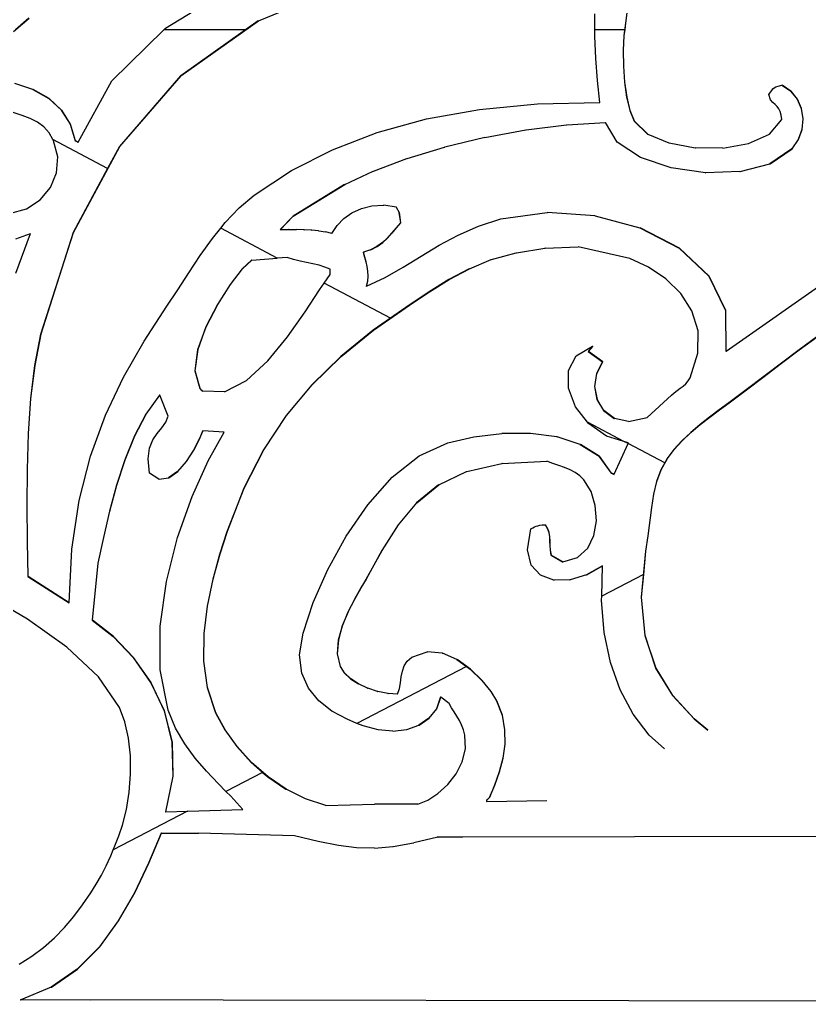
# Model space of a CAD drawing. Header units: inches. Extents: x 1397 to 20304, y -27267 to -746.
# Drawn here: x 17259.59 to 17268.33, y -23858.77 to -23847.91 of the extents above; entities that cross this region are included whole.
import ezdxf

# ---------------------------------------------------------------- set-up
doc = ezdxf.new("R2010")
doc.units = ezdxf.units.IN
doc.header["$LTSCALE"] = 17
doc.header["$MEASUREMENT"] = 0
doc.layers.add('25 BOT BAR', color=12, linetype='Continuous', lineweight=25)

# ---------------------------------------------------------------- blocks, each defined once
blk = doc.blocks.new('A$C261f3448')
for p, q in [((21.621, 13.753), (22.393, 14.227)), ((22.652, 13.836), (23.704, 14.271)), ((26.373, 13.737), (26.372, 13.914)), ((26.727, 13.925), (26.711, 13.811)), ((26.714, 13.811), (26.731, 13.925)), ((19.943, 13.718), (20.115, 13.866)), ((20.112, 13.866), (19.962, 13.737)), ((21.794, 13.228), (22.652, 13.836)), ((22.649, 13.836), (22.509, 13.737)), ((22.649, 13.836), (22.652, 13.836)), ((26.697, 13.672), (26.714, 13.811)), ((26.711, 13.811), (26.702, 13.737)), ((26.711, 13.811), (26.714, 13.811)), ((21.029, 13.172), (21.604, 13.737)), ((21.604, 13.737), (21.621, 13.753)), ((22.509, 13.737), (21.604, 13.737)), ((22.509, 13.737), (21.791, 13.228)), ((26.702, 13.737), (26.373, 13.737)), ((26.373, 13.668), (26.373, 13.737)), ((26.702, 13.737), (26.694, 13.672)), ((26.384, 13.421), (26.373, 13.668)), ((26.694, 13.672), (26.686, 13.509)), ((26.689, 13.509), (26.697, 13.672)), ((26.694, 13.672), (26.697, 13.672)), ((26.686, 13.509), (26.689, 13.509)), ((26.686, 13.509), (26.688, 13.334)), ((26.691, 13.334), (26.689, 13.509)), ((26.402, 13.175), (26.384, 13.421)), ((26.688, 13.334), (26.691, 13.334)), ((26.688, 13.334), (26.701, 13.157)), ((26.704, 13.157), (26.691, 13.334)), ((20.157, 13.077), (19.956, 13.143)), ((20.655, 12.495), (21.029, 13.172)), ((21.791, 13.228), (21.113, 12.447)), ((21.116, 12.447), (21.794, 13.228)), ((21.791, 13.228), (21.794, 13.228)), ((26.426, 12.933), (26.402, 13.175)), ((26.701, 13.157), (26.704, 13.157)), ((26.701, 13.157), (26.724, 12.99)), ((26.727, 12.99), (26.704, 13.157)), ((20.157, 13.077), (20.16, 13.077)), ((20.157, 13.077), (20.332, 12.978)), ((20.335, 12.978), (20.16, 13.077)), ((28.297, 13.021), (28.314, 13.046)), ((28.314, 13.046), (28.328, 13.066)), ((28.328, 13.066), (28.34, 13.083)), ((28.34, 13.083), (28.355, 13.096)), ((28.355, 13.096), (28.374, 13.106)), ((28.374, 13.106), (28.401, 13.115)), ((28.401, 13.115), (28.439, 13.123)), ((28.439, 13.123), (28.442, 13.123)), ((28.439, 13.123), (28.538, 13.058)), ((28.541, 13.058), (28.442, 13.123)), ((28.538, 13.058), (28.61, 12.97)), ((28.538, 13.058), (28.541, 13.058)), ((28.613, 12.97), (28.541, 13.058)), ((20.332, 12.978), (20.471, 12.849)), ((20.332, 12.978), (20.335, 12.978)), ((20.474, 12.849), (20.335, 12.978)), ((25.736, 12.918), (26.426, 12.933)), ((26.724, 12.99), (26.727, 12.99)), ((26.724, 12.99), (26.759, 12.843)), ((26.762, 12.843), (26.727, 12.99)), ((28.313, 12.962), (28.297, 13.021)), ((28.341, 12.934), (28.313, 12.962)), ((28.366, 12.911), (28.341, 12.934)), ((28.61, 12.97), (28.655, 12.866)), ((28.61, 12.97), (28.613, 12.97)), ((28.658, 12.866), (28.613, 12.97)), ((20.037, 12.79), (19.938, 12.823)), ((20.471, 12.849), (20.57, 12.692)), ((20.471, 12.849), (20.474, 12.849)), ((20.573, 12.692), (20.474, 12.849)), ((24.508, 12.751), (25.097, 12.857)), ((25.097, 12.857), (25.736, 12.918)), ((26.759, 12.843), (26.762, 12.843)), ((26.759, 12.843), (26.806, 12.728)), ((26.809, 12.728), (26.762, 12.843)), ((28.389, 12.889), (28.366, 12.911)), ((28.408, 12.864), (28.389, 12.889)), ((28.423, 12.834), (28.408, 12.864)), ((28.433, 12.794), (28.423, 12.834)), ((28.655, 12.866), (28.658, 12.866)), ((28.655, 12.866), (28.672, 12.752)), ((28.675, 12.752), (28.658, 12.866)), ((20.126, 12.756), (20.037, 12.79)), ((20.206, 12.715), (20.126, 12.756)), ((20.276, 12.664), (20.206, 12.715)), ((23.965, 12.602), (24.508, 12.751)), ((26.062, 12.687), (26.489, 12.713)), ((26.618, 12.495), (26.489, 12.713)), ((26.806, 12.728), (26.954, 12.584)), ((26.806, 12.728), (26.809, 12.728)), ((26.957, 12.584), (26.809, 12.728)), ((28.302, 12.581), (28.439, 12.743)), ((28.439, 12.743), (28.433, 12.794)), ((28.672, 12.752), (28.66, 12.636)), ((28.663, 12.636), (28.675, 12.752)), ((28.672, 12.752), (28.675, 12.752)), ((20.335, 12.596), (20.276, 12.664)), ((20.377, 12.522), (20.335, 12.596)), ((20.57, 12.692), (20.573, 12.692)), ((20.57, 12.692), (20.623, 12.508)), ((20.626, 12.508), (20.573, 12.692)), ((23.469, 12.411), (23.965, 12.602)), ((25.156, 12.546), (25.608, 12.63)), ((25.608, 12.63), (25.611, 12.63)), ((25.611, 12.63), (26.059, 12.687)), ((26.059, 12.687), (26.062, 12.687)), ((28.66, 12.636), (28.62, 12.523)), ((28.623, 12.523), (28.663, 12.636)), ((28.66, 12.636), (28.663, 12.636)), ((20.982, 12.203), (20.377, 12.522)), ((20.385, 12.508), (20.377, 12.522)), ((20.43, 12.332), (20.385, 12.508)), ((20.623, 12.508), (20.626, 12.508)), ((20.655, 12.495), (20.626, 12.508)), ((20.626, 12.508), (20.654, 12.494)), ((20.654, 12.494), (20.655, 12.495)), ((25.153, 12.546), (24.713, 12.439)), ((25.153, 12.546), (25.156, 12.546)), ((26.875, 12.325), (26.618, 12.495)), ((26.954, 12.584), (26.957, 12.584)), ((26.957, 12.584), (27.191, 12.485)), ((27.191, 12.485), (27.194, 12.485)), ((27.194, 12.485), (27.481, 12.432)), ((28.072, 12.478), (28.302, 12.581)), ((28.62, 12.523), (28.55, 12.421)), ((28.553, 12.421), (28.623, 12.523)), ((28.62, 12.523), (28.623, 12.523)), ((20.604, 11.494), (21.116, 12.447)), ((21.113, 12.447), (20.982, 12.203)), ((21.113, 12.447), (21.116, 12.447)), ((23.016, 12.179), (23.469, 12.411)), ((24.296, 12.313), (24.71, 12.439)), ((24.71, 12.439), (24.713, 12.439)), ((27.481, 12.432), (27.484, 12.432)), ((27.787, 12.429), (27.484, 12.432)), ((27.787, 12.429), (28.072, 12.478)), ((28.55, 12.421), (28.307, 12.256)), ((28.31, 12.256), (28.553, 12.421)), ((28.55, 12.421), (28.553, 12.421)), ((20.416, 12.156), (20.43, 12.332)), ((23.922, 12.174), (24.293, 12.313)), ((24.293, 12.313), (24.296, 12.313)), ((27.215, 12.21), (26.875, 12.325)), ((20.982, 12.203), (20.601, 11.494)), ((22.604, 11.908), (23.016, 12.179)), ((23.606, 12.025), (23.919, 12.174)), ((23.919, 12.174), (23.922, 12.174)), ((27.597, 12.156), (27.215, 12.21)), ((27.975, 12.17), (27.6, 12.156)), ((27.975, 12.17), (27.978, 12.17)), ((27.978, 12.17), (28.307, 12.256)), ((28.307, 12.256), (28.31, 12.256)), ((20.349, 11.994), (20.416, 12.156)), ((27.597, 12.156), (27.6, 12.156)), ((20.236, 11.858), (20.349, 11.994)), ((23.603, 12.025), (23.033, 11.674)), ((23.036, 11.674), (23.606, 12.025)), ((23.603, 12.025), (23.606, 12.025)), ((20.084, 11.758), (20.236, 11.858)), ((22.438, 11.767), (22.604, 11.908)), ((19.899, 11.707), (20.084, 11.758)), ((22.284, 11.606), (22.438, 11.767)), ((23.685, 11.713), (23.789, 11.761)), ((23.789, 11.761), (23.905, 11.79)), ((23.905, 11.79), (24.034, 11.796)), ((24.034, 11.796), (24.037, 11.796)), ((24.174, 11.777), (24.037, 11.796)), ((24.174, 11.777), (24.177, 11.777)), ((24.174, 11.777), (24.206, 11.718)), ((24.209, 11.718), (24.177, 11.777)), ((23.033, 11.674), (22.89, 11.528)), ((22.893, 11.528), (23.036, 11.674)), ((23.033, 11.674), (23.036, 11.674)), ((23.52, 11.572), (23.595, 11.649)), ((23.595, 11.649), (23.685, 11.713)), ((24.206, 11.718), (24.209, 11.718)), ((24.206, 11.718), (24.222, 11.601)), ((24.225, 11.601), (24.209, 11.718)), ((25.084, 11.566), (25.332, 11.645)), ((25.332, 11.645), (25.846, 11.715)), ((25.846, 11.715), (25.849, 11.715)), ((26.372, 11.679), (25.849, 11.715)), ((26.372, 11.679), (26.375, 11.679)), ((26.375, 11.679), (26.871, 11.546)), ((22.142, 11.429), (22.233, 11.542)), ((22.233, 11.542), (22.284, 11.606)), ((22.857, 11.212), (22.233, 11.542)), ((22.89, 11.528), (22.893, 11.528)), ((22.893, 11.528), (22.98, 11.528)), ((22.98, 11.528), (22.983, 11.528)), ((22.983, 11.528), (22.981, 11.528)), ((22.983, 11.528), (23.068, 11.528)), ((23.068, 11.528), (23.071, 11.528)), ((23.154, 11.525), (23.071, 11.528)), ((23.154, 11.525), (23.157, 11.525)), ((23.237, 11.521), (23.157, 11.525)), ((23.237, 11.521), (23.24, 11.521)), ((23.316, 11.513), (23.24, 11.521)), ((23.316, 11.513), (23.319, 11.513)), ((23.319, 11.513), (23.391, 11.501)), ((23.461, 11.484), (23.52, 11.572)), ((24.173, 11.545), (24.125, 11.489)), ((24.128, 11.489), (24.176, 11.545)), ((24.222, 11.601), (24.173, 11.545)), ((24.173, 11.545), (24.176, 11.545)), ((24.176, 11.545), (24.225, 11.601)), ((24.222, 11.601), (24.225, 11.601)), ((24.859, 11.467), (25.084, 11.566)), ((26.871, 11.546), (27.304, 11.321)), ((26.871, 11.546), (26.874, 11.546)), ((27.307, 11.321), (26.874, 11.546)), ((19.967, 11.427), (20.131, 11.483)), ((19.969, 11.044), (20.131, 11.483)), ((20.131, 11.483), (20.131, 11.484)), ((20.601, 11.494), (20.242, 10.371)), ((20.245, 10.371), (20.604, 11.494)), ((20.601, 11.494), (20.604, 11.494)), ((22.008, 11.242), (22.142, 11.429)), ((23.391, 11.501), (23.394, 11.501)), ((23.461, 11.484), (23.394, 11.501)), ((24.076, 11.434), (24.022, 11.383)), ((24.025, 11.383), (24.079, 11.434)), ((24.125, 11.489), (24.076, 11.434)), ((24.076, 11.434), (24.079, 11.434)), ((24.079, 11.434), (24.128, 11.489)), ((24.125, 11.489), (24.128, 11.489)), ((24.649, 11.354), (24.859, 11.467)), ((23.892, 11.304), (23.813, 11.279)), ((23.962, 11.339), (23.892, 11.304)), ((23.892, 11.304), (23.895, 11.304)), ((23.895, 11.304), (23.965, 11.339)), ((24.022, 11.383), (23.962, 11.339)), ((23.962, 11.339), (23.965, 11.339)), ((23.965, 11.339), (24.025, 11.383)), ((24.022, 11.383), (24.025, 11.383)), ((24.449, 11.234), (24.649, 11.354)), ((25.504, 11.272), (25.817, 11.321)), ((25.821, 11.321), (25.817, 11.321)), ((25.821, 11.321), (26.188, 11.337)), ((26.759, 11.206), (26.188, 11.337)), ((27.304, 11.321), (27.307, 11.321)), ((27.304, 11.321), (27.633, 11.014)), ((27.636, 11.014), (27.307, 11.321)), ((21.881, 11.051), (22.008, 11.242)), ((22.573, 11.191), (22.472, 11.092)), ((22.475, 11.092), (22.576, 11.191)), ((22.576, 11.191), (22.573, 11.191)), ((22.576, 11.191), (22.857, 11.212)), ((22.97, 11.22), (22.857, 11.212)), ((23.04, 11.197), (22.97, 11.22)), ((23.112, 11.179), (23.04, 11.197)), ((23.81, 11.279), (23.813, 11.279)), ((23.81, 11.279), (23.824, 11.224)), ((23.827, 11.224), (23.813, 11.279)), ((23.824, 11.224), (23.827, 11.224)), ((23.824, 11.224), (23.838, 11.171)), ((23.841, 11.171), (23.827, 11.224)), ((24.252, 11.113), (24.449, 11.234)), ((24.985, 11.094), (25.226, 11.195)), ((25.226, 11.195), (25.229, 11.195)), ((25.229, 11.195), (25.501, 11.272)), ((25.501, 11.272), (25.504, 11.272)), ((26.964, 11.112), (26.759, 11.206)), ((22.472, 11.092), (22.339, 10.921)), ((22.343, 10.921), (22.475, 11.092)), ((22.472, 11.092), (22.475, 11.092)), ((23.184, 11.164), (23.112, 11.179)), ((23.254, 11.149), (23.184, 11.164)), ((23.321, 11.133), (23.254, 11.149)), ((23.385, 11.113), (23.321, 11.133)), ((23.445, 11.088), (23.385, 11.113)), ((23.445, 11.03), (23.445, 11.088)), ((23.838, 11.171), (23.841, 11.171)), ((23.838, 11.171), (23.85, 11.119)), ((23.853, 11.119), (23.841, 11.171)), ((23.85, 11.119), (23.858, 11.066)), ((23.85, 11.119), (23.853, 11.119)), ((23.861, 11.066), (23.853, 11.119)), ((24.051, 10.999), (24.252, 11.113)), ((24.982, 11.094), (24.756, 10.974)), ((24.759, 10.974), (24.985, 11.094)), ((24.982, 11.094), (24.985, 11.094)), ((27.156, 10.983), (26.964, 11.112)), ((21.758, 10.862), (21.881, 11.051)), ((23.379, 10.936), (23.445, 11.03)), ((23.845, 10.9), (24.051, 10.999)), ((23.861, 11.012), (23.856, 10.957)), ((23.858, 11.066), (23.861, 11.012)), ((23.858, 11.066), (23.861, 11.066)), ((23.859, 10.957), (23.864, 11.012)), ((23.864, 11.012), (23.861, 11.066)), ((23.861, 11.012), (23.864, 11.012)), ((24.756, 10.974), (24.539, 10.839)), ((24.542, 10.839), (24.759, 10.974)), ((24.756, 10.974), (24.759, 10.974)), ((27.322, 10.821), (27.156, 10.983)), ((27.633, 11.014), (27.818, 10.631)), ((27.633, 11.014), (27.636, 11.014)), ((27.821, 10.631), (27.636, 11.014)), ((27.824, 10.183), (29.074, 11.059)), ((21.637, 10.679), (21.758, 10.862)), ((22.339, 10.921), (22.197, 10.7)), ((22.2, 10.7), (22.343, 10.921)), ((22.339, 10.921), (22.343, 10.921)), ((23.166, 10.618), (23.326, 10.861)), ((23.326, 10.861), (23.379, 10.936)), ((24.111, 10.549), (23.379, 10.936)), ((23.856, 10.957), (23.841, 10.898)), ((23.841, 10.898), (23.845, 10.9)), ((23.845, 10.9), (23.859, 10.957)), ((23.856, 10.957), (23.859, 10.957)), ((24.539, 10.839), (24.317, 10.693)), ((24.32, 10.693), (24.542, 10.839)), ((24.539, 10.839), (24.542, 10.839)), ((27.446, 10.629), (27.322, 10.821)), ((21.388, 10.294), (21.637, 10.679)), ((22.197, 10.7), (22.069, 10.452)), ((22.072, 10.452), (22.2, 10.7)), ((22.197, 10.7), (22.2, 10.7)), ((23.923, 10.416), (24.32, 10.693)), ((24.317, 10.693), (24.111, 10.549)), ((24.317, 10.693), (24.32, 10.693)), ((22.972, 10.342), (23.166, 10.618)), ((24.111, 10.549), (23.92, 10.416)), ((27.514, 10.408), (27.446, 10.629)), ((27.818, 10.631), (27.821, 10.181)), ((27.818, 10.631), (27.821, 10.631)), ((27.824, 10.183), (27.821, 10.631)), ((22.069, 10.452), (21.979, 10.2)), ((21.982, 10.2), (22.072, 10.452)), ((22.069, 10.452), (22.072, 10.452)), ((20.242, 10.371), (20.176, 10.026)), ((20.179, 10.026), (20.245, 10.371)), ((20.242, 10.371), (20.245, 10.371)), ((22.753, 10.075), (22.972, 10.342)), ((23.92, 10.416), (23.563, 10.125)), ((23.566, 10.125), (23.923, 10.416)), ((23.92, 10.416), (23.923, 10.416)), ((27.512, 10.16), (27.514, 10.408)), ((28.827, 10.341), (28.63, 10.196)), ((28.633, 10.196), (28.83, 10.341)), ((21.16, 9.896), (21.388, 10.294)), ((26.165, 10.133), (26.346, 10.239)), ((26.344, 10.236), (26.299, 10.181)), ((26.302, 10.181), (26.35, 10.239)), ((26.35, 10.239), (26.344, 10.236)), ((26.346, 10.239), (26.344, 10.236)), ((26.346, 10.239), (26.35, 10.239)), ((21.979, 10.2), (21.948, 9.965)), ((21.951, 9.965), (21.982, 10.2)), ((21.979, 10.2), (21.982, 10.2)), ((23.563, 10.125), (23.242, 9.812)), ((23.245, 9.812), (23.566, 10.125)), ((23.563, 10.125), (23.566, 10.125)), ((26.08, 9.969), (26.165, 10.133)), ((26.299, 10.181), (26.302, 10.181)), ((26.299, 10.181), (26.457, 10.064)), ((26.461, 10.064), (26.302, 10.181)), ((27.425, 9.888), (27.512, 10.16)), ((27.821, 10.181), (27.824, 10.183)), ((28.63, 10.196), (28.435, 10.049)), ((28.438, 10.049), (28.633, 10.196)), ((28.63, 10.196), (28.633, 10.196)), ((20.176, 10.026), (20.131, 9.658)), ((20.134, 9.658), (20.179, 10.026)), ((20.176, 10.026), (20.179, 10.026)), ((22.519, 9.858), (22.753, 10.075)), ((26.457, 10.064), (26.39, 9.936)), ((26.393, 9.936), (26.461, 10.064)), ((26.457, 10.064), (26.461, 10.064)), ((28.435, 10.049), (28.241, 9.902)), ((28.244, 9.902), (28.438, 10.049)), ((28.435, 10.049), (28.438, 10.049)), ((20.959, 9.475), (21.16, 9.896)), ((21.948, 9.965), (21.951, 9.965)), ((21.948, 9.965), (22.002, 9.771)), ((22.005, 9.771), (21.951, 9.965)), ((26.081, 9.772), (26.08, 9.969)), ((26.39, 9.936), (26.369, 9.792)), ((26.372, 9.792), (26.393, 9.936)), ((26.39, 9.936), (26.393, 9.936)), ((27.404, 9.854), (27.425, 9.888)), ((28.241, 9.902), (28.047, 9.755)), ((28.05, 9.755), (28.244, 9.902)), ((28.241, 9.902), (28.244, 9.902)), ((22.002, 9.771), (22.009, 9.762)), ((22.002, 9.771), (22.005, 9.771)), ((22.012, 9.762), (22.005, 9.771)), ((22.276, 9.733), (22.519, 9.858)), ((23.242, 9.812), (22.958, 9.47)), ((22.961, 9.47), (23.245, 9.812)), ((23.242, 9.812), (23.245, 9.812)), ((26.158, 9.568), (26.081, 9.772)), ((26.369, 9.792), (26.372, 9.792)), ((26.369, 9.792), (26.396, 9.649)), ((26.399, 9.649), (26.372, 9.792)), ((27.282, 9.748), (27.315, 9.772)), ((27.315, 9.772), (27.348, 9.796)), ((27.348, 9.796), (27.378, 9.823)), ((27.378, 9.823), (27.404, 9.854)), ((21.558, 9.698), (21.407, 9.488)), ((21.41, 9.488), (21.559, 9.695)), ((21.559, 9.695), (21.558, 9.698)), ((21.653, 9.464), (21.559, 9.695)), ((22.009, 9.762), (22.012, 9.762)), ((22.009, 9.762), (22.013, 9.757)), ((22.016, 9.757), (22.012, 9.762)), ((22.013, 9.757), (22.018, 9.752)), ((22.013, 9.757), (22.016, 9.757)), ((22.021, 9.752), (22.016, 9.757)), ((22.018, 9.752), (22.021, 9.752)), ((22.018, 9.752), (22.023, 9.748)), ((22.027, 9.748), (22.021, 9.752)), ((22.023, 9.748), (22.027, 9.748)), ((22.023, 9.748), (22.034, 9.742)), ((22.037, 9.742), (22.027, 9.748)), ((22.034, 9.742), (22.037, 9.742)), ((22.276, 9.733), (22.037, 9.742)), ((26.949, 9.449), (27.219, 9.698)), ((27.219, 9.698), (27.249, 9.723)), ((27.249, 9.723), (27.282, 9.748)), ((28.047, 9.755), (27.853, 9.61)), ((27.856, 9.61), (28.05, 9.755)), ((28.047, 9.755), (28.05, 9.755)), ((20.131, 9.658), (20.105, 9.272)), ((20.108, 9.272), (20.134, 9.658)), ((20.131, 9.658), (20.134, 9.658)), ((26.289, 9.399), (26.158, 9.568)), ((26.396, 9.649), (26.468, 9.525)), ((26.396, 9.649), (26.399, 9.649)), ((26.471, 9.525), (26.399, 9.649)), ((27.853, 9.61), (27.748, 9.533)), ((27.751, 9.533), (27.856, 9.61)), ((27.853, 9.61), (27.856, 9.61)), ((20.792, 9.023), (20.959, 9.475)), ((21.407, 9.488), (21.279, 9.247)), ((21.282, 9.247), (21.41, 9.488)), ((21.41, 9.488), (21.407, 9.488)), ((21.627, 9.396), (21.653, 9.464)), ((22.958, 9.47), (22.707, 9.091)), ((22.71, 9.091), (22.961, 9.47)), ((22.958, 9.47), (22.961, 9.47)), ((26.468, 9.525), (26.471, 9.525)), ((26.468, 9.525), (26.585, 9.439)), ((26.588, 9.439), (26.471, 9.525)), ((26.745, 9.407), (26.949, 9.449)), ((27.641, 9.454), (27.535, 9.371)), ((27.538, 9.371), (27.644, 9.454)), ((27.748, 9.533), (27.641, 9.454)), ((27.641, 9.454), (27.644, 9.454)), ((27.644, 9.454), (27.751, 9.533)), ((27.748, 9.533), (27.751, 9.533)), ((21.583, 9.336), (21.627, 9.396)), ((26.301, 9.383), (26.289, 9.399)), ((26.693, 9.185), (26.289, 9.399)), ((26.5, 9.242), (26.301, 9.383)), ((26.585, 9.439), (26.588, 9.439)), ((26.745, 9.407), (26.588, 9.439)), ((27.535, 9.371), (27.432, 9.284)), ((27.435, 9.284), (27.538, 9.371)), ((27.535, 9.371), (27.538, 9.371)), ((20.105, 9.272), (20.093, 8.876)), ((20.096, 8.876), (20.108, 9.272)), ((20.105, 9.272), (20.108, 9.272)), ((21.279, 9.247), (21.172, 8.983)), ((21.175, 8.983), (21.282, 9.247)), ((21.279, 9.247), (21.282, 9.247)), ((21.484, 9.202), (21.532, 9.274)), ((21.532, 9.274), (21.583, 9.336)), ((22.034, 9.303), (21.994, 9.209)), ((21.997, 9.209), (22.037, 9.302)), ((22.037, 9.302), (22.034, 9.303)), ((22.272, 9.288), (22.037, 9.302)), ((22.093, 8.971), (22.272, 9.288)), ((24.745, 9.171), (25.034, 9.236)), ((25.034, 9.236), (25.344, 9.271)), ((25.659, 9.273), (25.344, 9.271)), ((25.951, 9.235), (25.659, 9.273)), ((25.951, 9.235), (25.954, 9.235)), ((26.211, 9.152), (25.954, 9.235)), ((26.693, 9.185), (26.5, 9.242)), ((27.432, 9.284), (27.335, 9.193)), ((27.338, 9.193), (27.435, 9.284)), ((27.432, 9.284), (27.435, 9.284)), ((21.447, 9.11), (21.484, 9.202)), ((21.994, 9.209), (21.932, 9.088)), ((21.935, 9.088), (21.997, 9.209)), ((21.994, 9.209), (21.997, 9.209)), ((24.428, 9.025), (24.745, 9.171)), ((26.211, 9.152), (26.214, 9.152)), ((26.211, 9.152), (26.418, 9.02)), ((26.421, 9.02), (26.214, 9.152)), ((26.585, 8.821), (26.739, 9.161)), ((26.743, 9.171), (26.693, 9.185)), ((26.739, 9.161), (26.693, 9.185)), ((26.739, 9.161), (26.743, 9.171)), ((27.144, 8.947), (26.739, 9.161)), ((27.335, 9.193), (27.247, 9.097)), ((27.25, 9.097), (27.338, 9.193)), ((27.335, 9.193), (27.338, 9.193)), ((20.666, 8.532), (20.792, 9.023)), ((21.431, 8.991), (21.447, 9.11)), ((21.932, 9.088), (21.851, 8.963)), ((21.854, 8.963), (21.935, 9.088)), ((21.932, 9.088), (21.935, 9.088)), ((22.707, 9.091), (22.49, 8.667)), ((22.493, 8.667), (22.71, 9.091)), ((22.707, 9.091), (22.71, 9.091)), ((24.131, 8.788), (24.428, 9.025)), ((26.418, 9.02), (26.421, 9.02)), ((26.418, 9.02), (26.553, 8.834)), ((26.556, 8.834), (26.421, 9.02)), ((27.247, 9.097), (27.171, 8.995)), ((27.174, 8.995), (27.25, 9.097)), ((27.247, 9.097), (27.25, 9.097)), ((21.172, 8.983), (21.082, 8.702)), ((21.085, 8.702), (21.175, 8.983)), ((21.172, 8.983), (21.175, 8.983)), ((21.447, 8.834), (21.431, 8.991)), ((21.851, 8.963), (21.757, 8.853)), ((21.76, 8.853), (21.854, 8.963)), ((21.851, 8.963), (21.854, 8.963)), ((21.916, 8.575), (22.093, 8.971)), ((24.954, 8.851), (25.343, 8.94)), ((25.346, 8.94), (25.343, 8.94)), ((25.346, 8.94), (25.839, 8.966)), ((25.906, 8.941), (25.839, 8.966)), ((25.972, 8.918), (25.906, 8.941)), ((26.036, 8.895), (25.972, 8.918)), ((27.144, 8.947), (27.103, 8.872)), ((27.106, 8.872), (27.174, 8.995)), ((27.171, 8.995), (27.144, 8.947)), ((27.171, 8.995), (27.174, 8.995)), ((20.093, 8.876), (20.09, 8.476)), ((20.093, 8.876), (20.096, 8.876)), ((20.093, 8.476), (20.096, 8.876)), ((21.55, 8.767), (21.447, 8.834)), ((21.757, 8.853), (21.655, 8.781)), ((21.658, 8.781), (21.76, 8.853)), ((21.757, 8.853), (21.76, 8.853)), ((24.646, 8.703), (24.951, 8.851)), ((24.951, 8.851), (24.954, 8.851)), ((26.098, 8.87), (26.036, 8.895)), ((26.154, 8.841), (26.098, 8.87)), ((26.206, 8.805), (26.154, 8.841)), ((26.251, 8.761), (26.206, 8.805)), ((26.553, 8.834), (26.556, 8.834)), ((26.585, 8.821), (26.556, 8.834)), ((26.556, 8.834), (26.584, 8.819)), ((26.584, 8.819), (26.585, 8.821)), ((27.103, 8.872), (27.055, 8.74)), ((27.058, 8.74), (27.106, 8.872)), ((27.103, 8.872), (27.106, 8.872)), ((21.082, 8.702), (21.005, 8.413)), ((21.008, 8.413), (21.085, 8.702)), ((21.082, 8.702), (21.085, 8.702)), ((21.55, 8.767), (21.553, 8.767)), ((21.553, 8.767), (21.655, 8.781)), ((21.655, 8.781), (21.658, 8.781)), ((23.86, 8.485), (24.131, 8.788)), ((24.643, 8.703), (24.398, 8.505)), ((24.401, 8.505), (24.646, 8.703)), ((24.643, 8.703), (24.646, 8.703)), ((26.33, 8.632), (26.251, 8.761)), ((27.055, 8.74), (27.022, 8.601)), ((27.025, 8.601), (27.058, 8.74)), ((27.055, 8.74), (27.058, 8.74)), ((22.49, 8.667), (22.303, 8.19)), ((22.306, 8.19), (22.493, 8.667)), ((22.49, 8.667), (22.493, 8.667)), ((26.377, 8.475), (26.33, 8.632)), ((27.022, 8.601), (26.998, 8.455)), ((27.002, 8.455), (27.025, 8.601)), ((27.022, 8.601), (27.025, 8.601)), ((20.09, 8.476), (20.093, 8.476)), ((20.09, 8.476), (20.094, 8.079)), ((20.097, 8.079), (20.093, 8.476)), ((20.586, 7.994), (20.666, 8.532)), ((21.757, 8.122), (21.916, 8.575)), ((23.621, 8.138), (23.86, 8.485)), ((24.398, 8.505), (24.196, 8.261)), ((24.199, 8.261), (24.401, 8.505)), ((24.398, 8.505), (24.401, 8.505)), ((26.389, 8.306), (26.377, 8.475)), ((21.005, 8.413), (20.937, 8.123)), ((20.94, 8.123), (21.008, 8.413)), ((21.005, 8.413), (21.008, 8.413)), ((26.998, 8.455), (26.959, 8.139)), ((26.962, 8.139), (27.002, 8.455)), ((26.998, 8.455), (27.002, 8.455)), ((24.196, 8.261), (24.017, 7.978)), ((24.02, 7.978), (24.199, 8.261)), ((24.196, 8.261), (24.199, 8.261)), ((25.721, 8.247), (25.74, 8.253)), ((25.74, 8.253), (25.762, 8.258)), ((25.762, 8.258), (25.789, 8.261)), ((25.789, 8.261), (25.823, 8.263)), ((25.823, 8.263), (25.826, 8.263)), ((25.823, 8.263), (25.848, 8.22)), ((25.851, 8.22), (25.826, 8.263)), ((26.362, 8.144), (26.389, 8.306)), ((22.303, 8.19), (22.222, 7.938)), ((22.225, 7.938), (22.306, 8.19)), ((22.303, 8.19), (22.306, 8.19)), ((25.627, 7.985), (25.665, 8.219)), ((25.665, 8.219), (25.685, 8.23)), ((25.685, 8.23), (25.703, 8.24)), ((25.703, 8.24), (25.721, 8.247)), ((25.848, 8.22), (25.851, 8.22)), ((25.848, 8.22), (25.862, 8.176)), ((25.865, 8.176), (25.851, 8.22)), ((25.862, 8.176), (25.869, 8.13)), ((25.862, 8.176), (25.865, 8.176)), ((25.872, 8.13), (25.865, 8.176)), ((26.293, 8.003), (26.362, 8.144)), ((20.094, 8.079), (20.097, 8.079)), ((20.094, 8.079), (20.099, 7.692)), ((20.102, 7.692), (20.097, 8.079)), ((20.937, 8.123), (20.876, 7.839)), ((20.879, 7.839), (20.94, 8.123)), ((20.937, 8.123), (20.94, 8.123)), ((21.633, 7.636), (21.757, 8.122)), ((23.418, 7.77), (23.621, 8.138)), ((25.869, 8.13), (25.872, 8.13)), ((25.869, 8.13), (25.872, 8.083)), ((25.875, 8.083), (25.872, 8.13)), ((25.872, 8.083), (25.875, 8.083)), ((25.872, 8.083), (25.874, 8.033)), ((25.877, 8.033), (25.875, 8.083)), ((26.959, 8.139), (26.933, 7.97)), ((26.936, 7.97), (26.962, 8.139)), ((26.959, 8.139), (26.962, 8.139)), ((20.559, 7.401), (20.586, 7.994)), ((22.222, 7.938), (22.146, 7.66)), ((22.149, 7.66), (22.225, 7.938)), ((22.222, 7.938), (22.225, 7.938)), ((24.017, 7.978), (23.841, 7.663)), ((23.844, 7.663), (24.02, 7.978)), ((24.017, 7.978), (24.02, 7.978)), ((25.668, 7.815), (25.627, 7.985)), ((25.874, 8.033), (25.878, 7.981)), ((25.874, 8.033), (25.877, 8.033)), ((25.881, 7.981), (25.877, 8.033)), ((25.878, 7.981), (25.887, 7.926)), ((25.878, 7.981), (25.881, 7.981)), ((25.89, 7.926), (25.881, 7.981)), ((25.887, 7.926), (26.013, 7.853)), ((25.887, 7.926), (25.89, 7.926)), ((26.016, 7.854), (25.89, 7.926)), ((26.178, 7.901), (26.293, 8.003)), ((26.887, 7.463), (26.936, 7.97)), ((26.933, 7.97), (26.908, 7.712)), ((26.933, 7.97), (26.936, 7.97)), ((20.876, 7.839), (20.813, 7.209)), ((20.816, 7.209), (20.879, 7.839)), ((20.876, 7.839), (20.879, 7.839)), ((26.013, 7.853), (26.016, 7.854)), ((26.016, 7.854), (26.178, 7.901)), ((23.257, 7.403), (23.418, 7.77)), ((25.771, 7.705), (25.668, 7.815)), ((26.457, 7.809), (26.28, 7.708)), ((26.283, 7.708), (26.457, 7.808)), ((26.448, 7.473), (26.457, 7.808)), ((26.908, 7.712), (26.448, 7.473)), ((26.457, 7.808), (26.457, 7.809)), ((26.908, 7.712), (26.884, 7.463)), ((20.099, 7.692), (20.102, 7.692)), ((20.099, 7.692), (20.559, 7.399)), ((20.559, 7.401), (20.102, 7.692)), ((21.563, 7.141), (21.633, 7.636)), ((22.146, 7.66), (22.085, 7.364)), ((22.088, 7.364), (22.149, 7.66)), ((22.146, 7.66), (22.149, 7.66)), ((23.841, 7.663), (23.785, 7.565)), ((23.788, 7.565), (23.844, 7.663)), ((23.841, 7.663), (23.844, 7.663)), ((25.919, 7.652), (25.771, 7.705)), ((25.919, 7.652), (25.922, 7.652)), ((26.095, 7.654), (25.922, 7.652)), ((26.095, 7.654), (26.098, 7.654)), ((26.28, 7.708), (26.098, 7.654)), ((26.28, 7.708), (26.283, 7.708)), ((20.097, 7.219), (19.608, 7.503)), ((23.785, 7.565), (23.715, 7.442)), ((23.718, 7.442), (23.788, 7.565)), ((23.785, 7.565), (23.788, 7.565)), ((20.559, 7.399), (20.559, 7.401)), ((23.144, 7.063), (23.257, 7.403)), ((23.715, 7.442), (23.642, 7.299)), ((23.645, 7.299), (23.718, 7.442)), ((23.715, 7.442), (23.718, 7.442)), ((26.446, 7.429), (26.448, 7.473)), ((26.476, 7.071), (26.446, 7.429)), ((26.884, 7.463), (26.887, 7.463)), ((26.884, 7.463), (26.925, 7.037)), ((26.928, 7.037), (26.887, 7.463)), ((22.085, 7.364), (22.047, 7.06)), ((22.05, 7.06), (22.088, 7.364)), ((22.085, 7.364), (22.088, 7.364)), ((23.642, 7.299), (23.578, 7.146)), ((23.581, 7.146), (23.645, 7.299)), ((23.642, 7.299), (23.645, 7.299)), ((20.532, 6.909), (20.097, 7.219)), ((20.813, 7.209), (20.816, 7.209)), ((20.813, 7.209), (21.045, 7.027)), ((21.048, 7.027), (20.816, 7.209)), ((21.564, 6.659), (21.563, 7.141)), ((22.047, 7.06), (22.044, 6.756)), ((22.047, 6.756), (22.05, 7.06)), ((22.047, 7.06), (22.05, 7.06)), ((23.106, 6.825), (23.144, 7.063)), ((23.578, 7.146), (23.535, 6.989)), ((23.538, 6.989), (23.581, 7.146)), ((23.578, 7.146), (23.581, 7.146)), ((26.544, 6.739), (26.476, 7.071)), ((21.045, 7.027), (21.048, 7.027)), ((21.045, 7.027), (21.266, 6.795)), ((21.269, 6.795), (21.048, 7.027)), ((23.535, 6.989), (23.523, 6.837)), ((23.527, 6.837), (23.538, 6.989)), ((23.535, 6.989), (23.538, 6.989)), ((26.925, 7.037), (26.928, 7.037)), ((26.925, 7.037), (27.045, 6.679)), ((27.048, 6.679), (26.928, 7.037)), ((20.882, 6.58), (20.532, 6.909)), ((24.349, 6.799), (24.516, 6.859)), ((24.516, 6.859), (24.519, 6.859)), ((24.684, 6.844), (24.519, 6.859)), ((24.684, 6.844), (24.687, 6.844)), ((24.846, 6.773), (24.687, 6.844)), ((21.266, 6.795), (21.269, 6.795)), ((21.266, 6.795), (21.459, 6.519)), ((21.462, 6.519), (21.269, 6.795)), ((22.044, 6.756), (22.047, 6.756)), ((22.044, 6.756), (22.083, 6.462)), ((22.087, 6.462), (22.047, 6.756)), ((23.129, 6.623), (23.106, 6.825)), ((23.523, 6.837), (23.527, 6.837)), ((23.523, 6.837), (23.556, 6.697)), ((23.559, 6.697), (23.527, 6.837)), ((24.263, 6.702), (24.297, 6.755)), ((24.297, 6.755), (24.349, 6.799)), ((24.846, 6.773), (24.849, 6.773)), ((24.846, 6.773), (24.952, 6.697)), ((24.997, 6.666), (24.849, 6.773)), ((26.651, 6.437), (26.544, 6.739)), ((21.653, 6.214), (21.564, 6.659)), ((23.203, 6.455), (23.129, 6.623)), ((23.556, 6.697), (23.559, 6.697)), ((23.556, 6.697), (23.599, 6.625)), ((23.602, 6.625), (23.559, 6.697)), ((23.599, 6.625), (23.602, 6.625)), ((23.599, 6.625), (23.668, 6.56)), ((23.671, 6.56), (23.602, 6.625)), ((24.952, 6.697), (23.739, 6.067)), ((24.231, 6.58), (24.243, 6.643)), ((24.243, 6.643), (24.263, 6.702)), ((24.952, 6.697), (24.994, 6.666)), ((24.994, 6.666), (24.997, 6.666)), ((24.994, 6.666), (25.122, 6.542)), ((25.125, 6.542), (24.997, 6.666)), ((27.045, 6.679), (27.048, 6.679)), ((27.045, 6.679), (27.23, 6.377)), ((27.233, 6.377), (27.048, 6.679)), ((21.114, 6.243), (20.882, 6.58)), ((21.459, 6.519), (21.462, 6.519)), ((21.459, 6.519), (21.607, 6.205)), ((21.61, 6.205), (21.462, 6.519)), ((23.668, 6.56), (23.756, 6.503)), ((23.668, 6.56), (23.671, 6.56)), ((23.759, 6.503), (23.671, 6.56)), ((24.21, 6.451), (24.222, 6.515)), ((24.222, 6.515), (24.231, 6.58)), ((25.122, 6.542), (25.125, 6.542)), ((25.122, 6.542), (25.221, 6.419)), ((25.224, 6.419), (25.125, 6.542)), ((22.083, 6.462), (22.087, 6.462)), ((22.083, 6.462), (22.176, 6.184)), ((22.179, 6.184), (22.087, 6.462)), ((23.318, 6.317), (23.203, 6.455)), ((23.756, 6.503), (23.759, 6.503)), ((23.858, 6.456), (23.759, 6.503)), ((23.858, 6.456), (23.861, 6.456)), ((23.968, 6.42), (23.861, 6.456)), ((23.968, 6.42), (23.971, 6.42)), ((24.081, 6.398), (23.971, 6.42)), ((24.19, 6.39), (24.21, 6.451)), ((25.221, 6.419), (25.284, 6.316)), ((25.221, 6.419), (25.224, 6.419)), ((25.287, 6.316), (25.224, 6.419)), ((26.794, 6.168), (26.651, 6.437)), ((23.464, 6.203), (23.318, 6.317)), ((24.081, 6.398), (24.084, 6.398)), ((24.19, 6.39), (24.084, 6.398)), ((24.666, 6.36), (24.62, 6.228)), ((24.623, 6.228), (24.668, 6.358)), ((24.668, 6.358), (24.666, 6.36)), ((24.761, 6.287), (24.668, 6.358)), ((25.284, 6.316), (25.287, 6.316)), ((25.284, 6.316), (25.346, 6.156)), ((25.349, 6.156), (25.287, 6.316)), ((27.23, 6.377), (27.233, 6.377)), ((27.23, 6.377), (27.469, 6.116)), ((27.472, 6.116), (27.233, 6.377)), ((21.174, 6.083), (21.114, 6.243)), ((21.607, 6.205), (21.695, 5.858)), ((21.607, 6.205), (21.61, 6.205)), ((21.698, 5.858), (21.61, 6.205)), ((21.735, 6.014), (21.653, 6.214)), ((23.631, 6.112), (23.464, 6.203)), ((24.62, 6.228), (24.537, 6.123)), ((24.54, 6.123), (24.623, 6.228)), ((24.62, 6.228), (24.623, 6.228)), ((24.787, 6.239), (24.761, 6.287)), ((24.815, 6.193), (24.787, 6.239)), ((24.845, 6.147), (24.815, 6.193)), ((21.213, 5.903), (21.174, 6.083)), ((22.176, 6.184), (22.279, 5.996)), ((22.176, 6.184), (22.179, 6.184)), ((22.282, 5.996), (22.179, 6.184)), ((23.739, 6.067), (23.631, 6.112)), ((24.537, 6.123), (24.424, 6.046)), ((24.427, 6.046), (24.54, 6.123)), ((24.537, 6.123), (24.54, 6.123)), ((24.873, 6.099), (24.845, 6.147)), ((24.898, 6.049), (24.873, 6.099)), ((25.346, 6.156), (25.349, 6.156)), ((25.346, 6.156), (25.374, 5.996)), ((25.377, 5.996), (25.349, 6.156)), ((26.973, 5.936), (26.794, 6.168)), ((27.469, 6.116), (27.472, 6.116)), ((27.469, 6.116), (27.62, 5.992)), ((27.622, 5.993), (27.472, 6.116)), ((21.835, 5.839), (21.735, 6.014)), ((22.279, 5.996), (22.282, 5.996)), ((22.279, 5.996), (22.412, 5.811)), ((22.416, 5.811), (22.282, 5.996)), ((23.81, 6.038), (23.739, 6.067)), ((23.974, 5.994), (23.81, 6.038)), ((24.136, 5.981), (23.974, 5.994)), ((24.136, 5.981), (24.139, 5.981)), ((24.137, 5.981), (24.139, 5.981)), ((24.139, 5.981), (24.288, 5.999)), ((24.288, 5.999), (24.291, 5.999)), ((24.291, 5.999), (24.424, 6.046)), ((24.424, 6.046), (24.427, 6.046)), ((24.92, 5.995), (24.898, 6.049)), ((24.935, 5.936), (24.92, 5.995)), ((25.374, 5.996), (25.375, 5.837)), ((25.374, 5.996), (25.377, 5.996)), ((25.378, 5.837), (25.377, 5.996)), ((21.234, 5.708), (21.213, 5.903)), ((24.941, 5.785), (24.935, 5.936)), ((27.143, 5.784), (26.973, 5.936)), ((21.695, 5.858), (21.698, 5.858)), ((21.695, 5.858), (21.705, 5.483)), ((21.708, 5.483), (21.698, 5.858)), ((21.95, 5.682), (21.835, 5.839)), ((22.412, 5.811), (22.416, 5.811)), ((22.412, 5.811), (22.572, 5.635)), ((22.575, 5.635), (22.416, 5.811)), ((24.905, 5.641), (24.941, 5.785)), ((25.375, 5.837), (25.354, 5.681)), ((25.357, 5.681), (25.378, 5.837)), ((25.375, 5.837), (25.378, 5.837)), ((21.237, 5.507), (21.234, 5.708)), ((22.076, 5.538), (21.95, 5.682)), ((25.354, 5.681), (25.315, 5.53)), ((25.318, 5.53), (25.357, 5.681)), ((25.354, 5.681), (25.357, 5.681)), ((22.208, 5.4), (22.076, 5.538)), ((22.572, 5.635), (22.575, 5.635)), ((22.572, 5.635), (22.696, 5.525)), ((22.757, 5.475), (22.575, 5.635)), ((24.836, 5.508), (24.905, 5.641)), ((21.222, 5.308), (21.237, 5.507)), ((21.705, 5.483), (21.621, 5.087)), ((21.625, 5.087), (21.708, 5.483)), ((21.705, 5.483), (21.708, 5.483)), ((22.696, 5.525), (22.291, 5.315)), ((22.696, 5.525), (22.754, 5.475)), ((22.754, 5.475), (22.757, 5.475)), ((22.754, 5.475), (22.955, 5.338)), ((22.958, 5.338), (22.757, 5.475)), ((24.744, 5.39), (24.836, 5.508)), ((25.315, 5.53), (25.263, 5.385)), ((25.266, 5.385), (25.318, 5.53)), ((25.315, 5.53), (25.318, 5.53)), ((22.291, 5.315), (22.208, 5.4)), ((22.955, 5.338), (22.958, 5.338)), ((23.17, 5.231), (22.958, 5.338)), ((24.636, 5.292), (24.744, 5.39)), ((25.263, 5.385), (25.205, 5.248)), ((25.208, 5.248), (25.266, 5.385)), ((25.263, 5.385), (25.266, 5.385)), ((21.191, 5.116), (21.222, 5.308)), ((22.344, 5.261), (22.291, 5.315)), ((22.478, 5.116), (22.344, 5.261)), ((23.17, 5.231), (23.173, 5.231)), ((23.397, 5.16), (23.173, 5.231)), ((24.412, 5.174), (24.523, 5.219)), ((24.523, 5.219), (24.636, 5.292)), ((25.205, 5.248), (25.173, 5.218)), ((25.173, 5.218), (25.173, 5.204)), ((25.173, 5.218), (25.176, 5.218)), ((25.176, 5.218), (25.208, 5.248)), ((25.176, 5.204), (25.176, 5.218)), ((25.176, 5.204), (25.84, 5.214)), ((25.205, 5.248), (25.208, 5.248)), ((21.146, 4.94), (21.191, 5.116)), ((21.87, 5.095), (22.478, 5.116)), ((23.397, 5.16), (23.936, 5.174)), ((24.412, 5.174), (23.936, 5.174)), ((25.173, 5.204), (25.176, 5.204)), ((21.867, 5.095), (21.045, 4.668)), ((21.621, 5.087), (21.625, 5.087)), ((21.625, 5.087), (21.867, 5.095)), ((21.867, 5.095), (21.87, 5.095)), ((21.107, 4.825), (21.146, 4.94)), ((21.064, 4.711), (21.107, 4.825)), ((21.574, 4.852), (21.435, 4.521)), ((21.438, 4.521), (21.577, 4.852)), ((21.577, 4.852), (21.574, 4.852)), ((21.577, 4.852), (21.986, 4.852)), ((23.048, 4.823), (21.986, 4.852)), ((23.311, 4.761), (23.048, 4.823)), ((24.634, 4.808), (24.368, 4.745)), ((31.446, 4.823), (24.628, 4.808)), ((24.634, 4.808), (24.637, 4.808)), ((24.912, 4.809), (24.637, 4.808)), ((21.045, 4.668), (21.064, 4.711)), ((23.535, 4.717), (23.311, 4.761)), ((23.737, 4.692), (23.535, 4.717)), ((23.933, 4.688), (23.737, 4.692)), ((23.933, 4.688), (23.936, 4.688)), ((23.936, 4.688), (24.137, 4.705)), ((24.137, 4.705), (24.14, 4.705)), ((24.14, 4.705), (24.365, 4.745)), ((24.365, 4.745), (24.368, 4.745)), ((20.967, 4.493), (21.017, 4.601)), ((21.017, 4.601), (21.045, 4.668)), ((20.913, 4.389), (20.967, 4.493)), ((21.435, 4.521), (21.279, 4.194)), ((21.282, 4.194), (21.438, 4.521)), ((21.435, 4.521), (21.438, 4.521)), ((20.857, 4.289), (20.913, 4.389)), ((20.797, 4.194), (20.857, 4.289)), ((20.705, 4.059), (20.797, 4.194)), ((21.279, 4.194), (21.1, 3.882)), ((21.103, 3.882), (21.282, 4.194)), ((21.279, 4.194), (21.282, 4.194)), ((20.608, 3.931), (20.705, 4.059)), ((20.505, 3.809), (20.608, 3.931)), ((20.395, 3.694), (20.505, 3.809)), ((21.1, 3.882), (20.892, 3.597)), ((20.895, 3.597), (21.103, 3.882)), ((21.1, 3.882), (21.103, 3.882)), ((20.275, 3.588), (20.395, 3.694)), ((20.145, 3.491), (20.275, 3.588)), ((20.892, 3.597), (20.647, 3.349)), ((20.65, 3.349), (20.895, 3.597)), ((20.892, 3.597), (20.895, 3.597)), ((20.004, 3.403), (20.145, 3.491)), ((20.647, 3.349), (20.358, 3.149)), ((20.362, 3.149), (20.65, 3.349)), ((20.647, 3.349), (20.65, 3.349)), ((20.358, 3.149), (20.023, 3.008)), ((20.358, 3.149), (20.362, 3.149)), ((31.681, 2.993), (20.014, 3.008)), ((20.02, 3.008), (20.023, 3.008)), ((20.789, 3.007), (20.023, 3.008))]:
    blk.add_line(p, q)

msp = doc.modelspace()

# ---------------------------------------------------------------- block references
at = {"layer": '25 BOT BAR'}
msp.add_blockref('A$C261f3448', (17239.583, -23861.759), dxfattribs=at)

doc.saveas('drawing.dxf')
